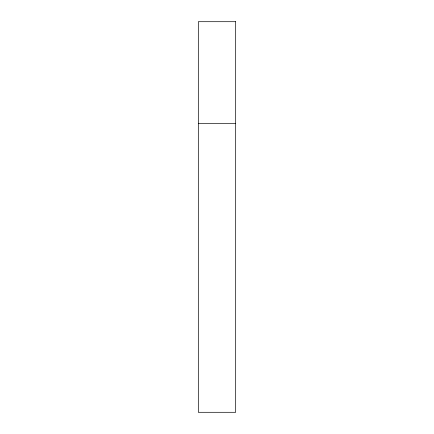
<?xml version="1.0" encoding="UTF-8"?>
<svg xmlns="http://www.w3.org/2000/svg" width="434" height="434" viewBox="0 0 434 434"><rect width="100%" height="100%" fill="white"/><g stroke="black" fill="none" stroke-linecap="round" stroke-linejoin="round"><path stroke-width="0.65" d="M198.322 123.598L235.678 123.598M235.678 21.7L198.322 21.7L198.322 412.3L235.678 412.3L235.678 21.7"/></g></svg>
